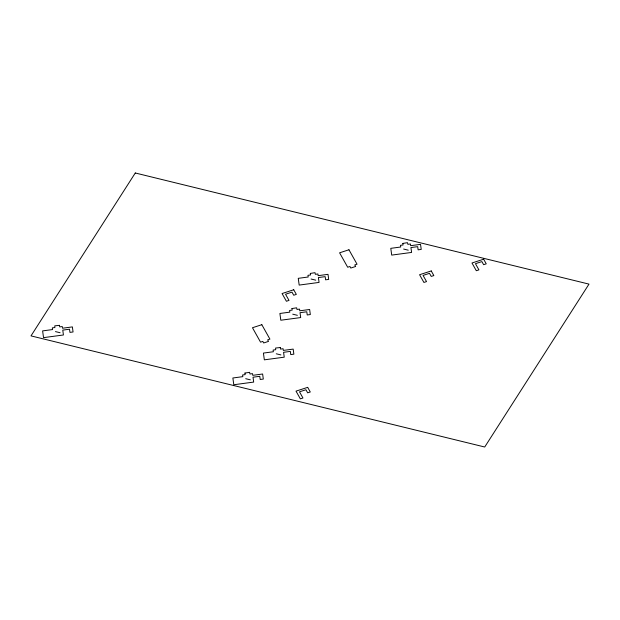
<?xml version="1.0" encoding="UTF-8"?>
<svg xmlns="http://www.w3.org/2000/svg" width="620" height="620" viewBox="0 0 620 620"><rect width="100%" height="100%" fill="white"/><g stroke="black" fill="none" stroke-linecap="round" stroke-linejoin="round"><path stroke-width="0.93" d="M310.333 273.428L315.007 272.676L315.347 274.319L317.913 273.978L318.145 275.668L328.003 274.342L328.701 279.411L325.593 279.822L325.159 276.644L318.401 277.551L319.067 282.418L299.181 285.084L298.259 278.334L308.202 277.001L307.969 275.311L310.543 274.962L310.333 273.443M403.628 249.046L408.262 250.185M311.101 279.031L315.735 280.17M292.733 314.177L297.368 315.317M276.264 353.788L280.899 354.927M55.459 331.599L60.094 332.731M245.714 378.696L250.348 379.835M280.302 347.541L275.59 348.045L275.706 349.719L273.133 350.06L273.366 351.749L263.423 353.082L264.345 359.84L284.239 357.174L283.572 352.3L290.323 351.401L290.757 354.578L293.865 354.16L293.175 349.099L283.309 350.416L283.077 348.727L280.511 349.076L280.302 347.556M59.497 325.345L54.785 325.849L54.901 327.523L52.328 327.872L52.56 329.561L42.617 330.894L43.54 337.644L63.434 334.978L62.767 330.111L69.517 329.204L69.952 332.382L73.059 331.971L72.37 326.903L62.504 328.228L62.271 326.538L59.706 326.88L59.497 325.361M244.947 373.077L245.148 374.627L242.583 374.968L242.815 376.658L232.872 377.991L233.794 384.749L253.681 382.083L253.014 377.216L259.772 376.309L260.206 379.487L263.314 379.068L262.617 374.007L252.758 375.325L252.526 373.635L249.961 373.984L249.62 372.333L244.947 373.062M291.966 308.558L292.167 310.108L289.602 310.45L289.835 312.139L279.891 313.472L280.813 320.23L300.7 317.564L300.034 312.689L306.792 311.79L307.226 314.968L310.333 314.549L309.636 309.488L299.778 310.806L299.545 309.117L296.98 309.465L296.639 307.815L291.966 308.543M402.861 243.428L403.062 244.978L400.497 245.319L400.729 247.008L390.786 248.341L391.708 255.099L411.595 252.433L410.928 247.566L417.686 246.659L418.12 249.837L421.228 249.418L420.531 244.358L410.673 245.675L410.44 243.986L407.875 244.334L407.487 242.676L402.861 243.412M135.284 172.988L31 335.885L484.716 447.012L589 284.115L135.284 172.988M348.952 249.775L339.589 252.813L347.68 267.228L349.944 266.499L350.804 268.042L355.647 266.476L354.779 264.926L357.043 264.197L348.952 249.775M293.725 289.757L282.061 293.539L286.394 301.258L289.005 300.413L285.541 294.237L291.981 292.144L293.717 295.236L296.329 294.392L293.725 289.757M261.826 324.702L252.464 327.732L260.555 342.155L262.818 341.419L263.686 342.961L268.522 341.395L267.654 339.853L269.917 339.117L261.826 324.702M431.249 270.94L419.577 274.722L423.91 282.449L426.529 281.596L423.065 275.42L429.497 273.335L431.233 276.419L433.845 275.575L431.249 270.94M483.646 259.214L471.975 262.996L476.307 270.715L478.927 269.871L475.455 263.686L481.895 261.601L483.631 264.694L486.243 263.841L483.646 259.214M307.683 387.353L296.011 391.135L300.351 398.854L302.963 398.009L299.499 391.832L305.931 389.74L307.667 392.832L310.279 391.987L307.683 387.353"/></g></svg>
